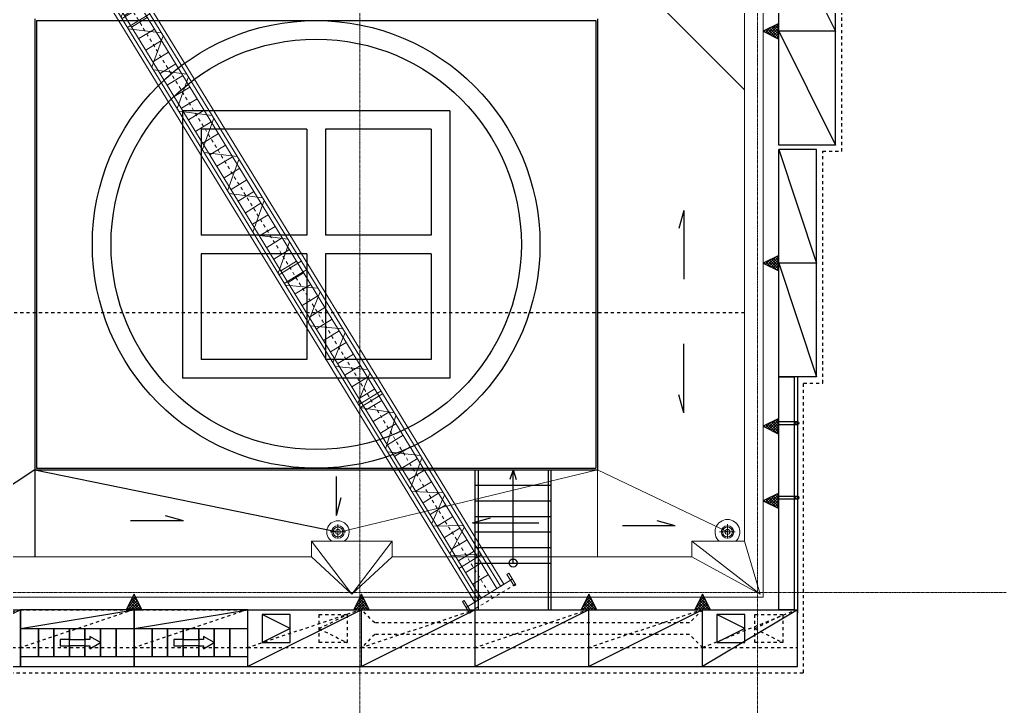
# Model space of a CAD drawing. Header units: millimetres. Extents: x 0 to 79600, y 0 to 55400.
# Drawn here: x 34941 to 50810, y 16374 to 27415 of the extents above; entities that cross this region are included whole.
import ezdxf

# ---------------------------------------------------------------- set-up
doc = ezdxf.new("R2010")
doc.units = ezdxf.units.MM
doc.header["$LTSCALE"] = 50
doc.linetypes.add('CENTER', pattern=[2, 1.25, -0.25, 0.25, -0.25])
doc.linetypes.add('JIS_02_1.0', pattern=[2, 1, -1])
for name, color, linetype in [('ANCHOR', 1, 'Continuous'), ('ASHIBA', 230, 'Continuous'), ('ASHIBA2', 180, 'JIS_02_1.0'), ('CURE', 104, 'JIS_02_1.0'), ('kutai', 7, 'Continuous'), ('kutai3', 253, 'Continuous'), ('kutai4', 252, 'JIS_02_1.0'), ('MACHINE', 204, 'Continuous')]:
    doc.layers.add(name, color=color, linetype=linetype)
doc.layers.add('GRID', color=7, linetype='CENTER', lineweight=5)

# ---------------------------------------------------------------- blocks, each defined once
blk = doc.blocks.new('A$C28891C01')
at = {"color": 0, "linetype": 'JIS_02_1.0', "lineweight": -2}
for p, q in [((0, -2634), (0, 2634)), ((15000, 433.517083), (15000, -438.402704)), ((15000, 0), (-2634, 0))]:
    blk.add_line(p, q, dxfattribs=at)
at = {"color": 0, "linetype": 'ByBlock', "lineweight": -2}
for p, q in [((-250, 1295), (-2288, 1295)), ((-2288, 495), (-2288, 1295)), ((-250, 495), (-250, 1295)), ((-285.168128, 1245.230849), (-2237.970331, 1245.230849)), ((-2237.970331, 1245.230849), (-2237.970331, 527.752614)), ((-1632.466256, 1220.028021), (-2189.162746, 1220.028021)), ((-2189.162746, 1220.028021), (-2189.162746, 1018.325554)), ((-1632.466256, 1220.028021), (-1632.466256, 1018.325554)), ((-285.168128, 522.45979), (-285.168128, 1245.230849)), ((-2189.162746, 1018.325554), (-1632.466256, 1018.325554)), ((-234.361947, 825.503764), (-165.204502, 901.6298)), ((-234.361947, 495), (-234.361947, 825.503764)), ((-165.204502, 901.6298), (-94.983466, 901.6298)), ((165.204503, 901.6298), (94.983467, 901.6298)), ((234.361947, 825.503764), (165.204503, 901.6298)), ((234.361947, 495), (234.361947, 825.503764)), ((-2404, 533.562162), (-2404, 520.246153)), ((-2293.958233, 533.562162), (-2404, 533.562162)), ((-2404, 520.246153), (-2370.472121, 520.246153)), ((-2378.938254, -29.039218), (-2378.938254, 520.246153)), ((-2378.938254, 520.246153), (-2303.938254, 520.246153)), ((-2303.938254, 523.575129), (-2303.938254, -29.039218)), ((-2303.938254, 520.246153), (-2293.958233, 520.246153)), ((-2293.958233, 520.246153), (-2293.958233, 533.562162)), ((-2288, 495), (-2288, -495)), ((-2288, 495), (-1560.5, 495)), ((-2128.439921, 495), (-2128.439921, -495)), ((-1560.5, 502.866), (-1560.5, 471.625)), ((-1399.5, 502.866), (-1399.5, 471.625)), ((-1399.5, 495), (580, 495)), ((-754, 509), (-1006, 509)), ((580, -495), (580, 495)), ((-1574.5, 469.406352), (-2128.439921, 469.406352)), ((-2128.439921, 464.5), (-1915, 464.5)), ((-2128.439921, 452.5), (-1915, 452.5)), ((-1574.5, 416.45972), (-2128.439921, 416.45972)), ((-2128.439921, 347.5), (-1915, 347.5)), ((-2128.439921, 335.5), (-1915, 335.5)), ((-2059.403409, 447.5), (-1939.913542, 447.5)), ((-2059.403409, 447.5), (-2059.403409, 352.5)), ((-2059.403409, 352.5), (-1810.608206, 352.5)), ((-1939.913542, 447.5), (781.818182, 363.581617)), ((-1915, 452.5), (-1915, 464.5)), ((-1915, 335.5), (-1915, 347.5)), ((-1810.608206, 352.5), (-1810.608206, -352.5)), ((-1581.92, 406.875), (-1385.5, 406.875)), ((-1574.5, 460.425), (-1385.5, 460.425)), ((-1574.5, 449.225), (-1574.5, 295.75)), ((-1574.5, 428.05), (-1385.5, 428.05)), ((-1574.5, 385.7), (-1385.5, 385.7)), ((-1574.5, 364.525), (-1385.5, 364.525)), ((-1574.5, 343.35), (-1385.5, 343.35)), ((-1574.5, 322.175), (-1385.5, 322.175)), ((-1025.6, 469.406352), (-1385.5, 469.406352)), ((-1385.5, 295.75), (-1385.5, 449.225)), ((-1025.6, 416.45972), (-1385.5, 416.45972)), ((-1156.5, 370), (-1385.5, 370)), ((-1025.6, 402.25), (-1156.5, 402.25)), ((-1156.5, 402.25), (-1156.5, 243.7)), ((-1081.25, 357.156), (-678.82, 357.156)), ((-1081.25, 356.75), (-1081.25, 252.1)), ((-323.74506, 469.406352), (-734.4, 469.406352)), ((-323.74506, 416.45972), (-734.4, 416.45972)), ((-603.5, 402.25), (-734.4, 402.25)), ((-678.75, 356.75), (-678.75, 252.1)), ((-603.5, 402.25), (-603.5, 252.1)), ((580, 370), (-603.5, 370)), ((-455, 370), (-455, -370)), ((-335, 335), (335, 335)), ((-335, -335), (-335, 335)), ((-323.74506, 469.406352), (-179.445445, 460.912191)), ((-323.74506, 416.45972), (-179.445445, 424.95379)), ((-179.445445, 460.912191), (-179.445445, 424.95379)), ((335, 335), (335, -335)), ((455, 370), (455, -370)), ((781.818182, 363.581617), (781.818182, -363.581616)), ((781.818182, 348.560556), (3167.613636, 275)), ((14794.744318, 433.517083), (14794.744318, 400.37824)), ((15012.073863, 433.517083), (14794.744318, 433.517083)), ((14794.744318, 400.37824), (15012.073863, 400.37824)), ((14903.409091, 433.517083), (14903.409091, -438.402704)), ((15012.073863, 400.37824), (15012.073863, 433.517083)), ((-1291, 215.6), (-1669, 215.6)), ((-1156.5, 243.7), (-1156.5, -189.25)), ((-1156.5, 243.7), (-1081.25, 243.7)), ((-1104, 243.7), (-1104, -39.1)), ((-768, 235.3), (-992, 235.3)), ((-992, 235.3), (-992, -22.3)), ((-768, -22.3), (-768, 235.3)), ((-678.75, 243.7), (-603.5, 243.7)), ((-656, 243.7), (-656, -39.1)), ((-603.5, 252.1), (-603.5, 243.7)), ((-603.5, 243.7), (-603.5, -189.25)), ((-428.647962, 263.717871), (-439.603483, 245.181677)), ((-439.603483, 245.181677), (21.25378, -27.200647)), ((-428.647962, 263.717871), (32.209302, -8.664453)), ((781.818182, 283.531737), (3166.678938, 210)), ((901.851119, 279.830796), (781.818182, -60.913047)), ((925.228287, 279.110014), (1127.427152, -272.875673)), ((1155.114759, -272.021988), (1413.533081, 264.05425)), ((1445.382508, 263.072246), (1702.839786, -255.134138)), ((1718.75, -254.643583), (1718.75, 254.643584)), ((1740.086355, -253.985725), (2060.459364, 244.107755)), ((2103.202063, 242.789882), (2421.845463, -232.965239)), ((2466.397006, -231.591594), (2783.161573, 221.824883)), ((2829.570793, 220.39396), (3142.912336, -210.732788)), ((3143.465909, -210.71572), (3143.465909, 210.715721)), ((4036.931818, 210), (3166.678938, 210)), ((4036.931818, 275), (3167.613636, 275)), ((3191.761363, -210), (3191.761363, 210)), ((3528.086448, 210), (3193.497337, -210)), ((3914.450562, -210), (3579.867619, 210)), ((3940.340909, 210), (3940.340909, -210)), ((8866.477273, 275), (4036.931818, 275)), ((8866.477273, 210), (4036.931818, 210)), ((4104.545454, 210), (4104.545454, -210)), ((4130.597616, -210), (4467.271702, 210)), ((4519.376025, 210), (4856.050111, -210)), ((5244.82852, 210), (4908.154434, -210)), ((5633.606929, -210), (5296.932843, 210)), ((5685.711252, -210), (6022.385338, 210)), ((6074.489661, 210), (6411.163747, -210)), ((6799.942157, 210), (6463.26807, -210)), ((7188.720566, -210), (6852.046479, 210)), ((7240.824889, -210), (7577.498975, 210)), ((7629.603298, 210), (7966.277384, -210)), ((8355.055793, 210), (8018.381707, -210)), ((8741.028585, -206.5), (8407.160116, 210)), ((8769.886363, 210), (8769.886363, -210)), ((14903.409091, 275), (8866.477273, 275)), ((14903.409091, 210), (8866.477273, 210)), ((8934.090909, 210), (8934.090909, -210)), ((8969.039533, -209.981808), (9282.213905, 210)), ((9352.184938, 209.999306), (9665.367035, -209.983474)), ((9735.338069, -209.984169), (10048.51244, 209.99764)), ((10118.483474, 209.996945), (10431.665571, -209.985835)), ((10501.634274, -209.996234), (10814.810976, 209.995279)), ((10884.779679, 209.98488), (11197.964107, -209.988196)), ((11223.295454, -210), (11223.295454, 210)), ((11271.590909, -210), (11271.590909, 210)), ((11273.520777, -210), (11630.327573, 210)), ((11686.415629, 210), (12054.439093, -210)), ((12108.160818, -210), (12434.387339, 210)), ((12484.871656, 210), (12811.057849, -210)), ((12858.310244, -210), (13142.770387, 210)), ((13186.788115, 210), (13471.172457, -210)), ((13511.946304, -210), (13754.485521, 210)), ((13792.02438, 210), (14034.602713, -210)), ((14070.528385, -210), (14292.220271, 210)), ((14309.375, -210), (14309.375, 210)), ((14903.409091, 210), (14903.409091, 275)), ((-2128.439921, 123.983968), (-1933.98771, 123.983968)), ((-1933.98771, 123.983968), (-1933.98771, -133.844182)), ((-1655.089838, 144.840938), (14903.409091, 144.840938)), ((-1616.5, -107.8), (-1616.5, 107.8)), ((-1368, 107.8), (-1592, 107.8)), ((-1574.5, 107.8), (-1574.5, -107.8)), ((-1555.264878, 144.840938), (-1555.264878, -149.726558)), ((-1385.5, -107.8), (-1385.5, 107.8)), ((-1343.5, -107.8), (-1343.5, 107.8)), ((-1336.39917, -149.726558), (-1336.39917, 144.840938)), ((-1301.5, 124.6), (-1291, 124.6)), ((-1117.533461, 144.840938), (-1117.533461, -149.726558)), ((-898.667751, -149.726558), (-898.667751, 144.840938)), ((-679.802042, 144.840938), (-679.802042, -149.726558)), ((-460.936333, -149.726558), (-460.936333, 144.840938)), ((-242.070624, 144.840938), (-242.070624, -149.726558)), ((-134.140351, 77.148212), (-148.135549, 53.469038)), ((-148.135549, 53.469038), (-137.805131, 47.363409)), ((-135.586146, 46.051914), (-145.916564, 52.157542)), ((-121.590948, 69.731088), (-135.586146, 46.051914)), ((-134.140351, 77.148212), (-120.145154, 100.827386)), ((-121.590948, 69.731088), (-107.595751, 93.410262)), ((-120.145154, 100.827386), (-109.814736, 94.721757)), ((-107.595751, 93.410262), (-117.926169, 99.51589)), ((-23.204914, -149.726558), (-23.204914, 144.840938)), ((-5.871474, 1.336941), (-19.866672, -22.342233)), ((-5.871474, 1.336941), (8.123723, 25.016115)), ((6.677929, -6.080183), (20.673126, 17.598991)), ((8.123723, 25.016115), (18.454142, 18.910486)), ((20.673126, 17.598991), (10.342708, 23.704619)), ((195.660794, 144.840938), (195.660794, -149.726558)), ((414.526504, 144.840938), (414.526504, -149.726558)), ((633.392212, -149.726558), (633.392212, 144.840938)), ((852.257921, 144.840938), (852.257921, -149.726558)), ((1071.123631, -149.726558), (1071.123631, 144.840938)), ((1289.98934, 144.840938), (1289.98934, -149.726558)), ((1508.855049, -149.726558), (1508.855049, 144.840938)), ((1727.720758, 144.840938), (1727.720758, -149.726558)), ((1946.586468, -149.726558), (1946.586468, 144.840938)), ((2165.452176, 144.840938), (2165.452176, -149.726558)), ((2384.317885, 144.840938), (2384.317885, -149.726558)), ((2603.183595, 144.840938), (2603.183595, -149.726558)), ((2822.049304, -149.726558), (2822.049304, 144.840938)), ((3040.915013, 144.840938), (3040.915013, -149.726558)), ((3259.780722, -149.726558), (3259.780722, 144.840938)), ((3478.646432, 144.840938), (3478.646432, -149.726558)), ((3697.51214, -149.726558), (3697.51214, 144.840938)), ((3916.37785, 144.840938), (3916.37785, -149.726558)), ((4135.243559, -149.726558), (4135.243559, 144.840938)), ((4354.109267, 144.840938), (4354.109267, -149.726558)), ((4572.974977, 144.840938), (4572.974977, -149.726558)), ((4791.840686, 144.840938), (4791.840686, -149.726558)), ((5010.706396, -149.726558), (5010.706396, 144.840938)), ((5229.572104, 144.840938), (5229.572104, -149.726558)), ((5448.437814, 144.840938), (5448.437814, -149.726558)), ((5667.303523, 144.840938), (5667.303523, -149.726558)), ((5886.169233, -149.726558), (5886.169233, 144.840938)), ((6105.034941, 144.840938), (6105.034941, -149.726558)), ((6323.90065, -149.726558), (6323.90065, 144.840938)), ((6542.76636, 144.840938), (6542.76636, -149.726558)), ((6761.632068, -149.726558), (6761.632068, 144.840938)), ((6980.497778, 144.840938), (6980.497778, -149.726558)), ((7199.363487, -149.726558), (7199.363487, 144.840938)), ((7418.229196, 144.840938), (7418.229196, -149.726558)), ((7637.094905, 144.840938), (7637.094905, -149.726558)), ((7855.960615, -149.726558), (7855.960615, 144.840938)), ((7855.960615, 144.840938), (7855.960615, -149.726558)), ((8074.826323, 144.840938), (8074.826323, -149.726558)), ((8293.692032, 144.840938), (8293.692032, -149.726558)), ((8512.557742, 144.840938), (8512.557742, -149.726558)), ((8731.423451, -149.726558), (8731.423451, 144.840938)), ((8950.28916, 144.840938), (8950.28916, -149.726558)), ((9169.154869, -149.726558), (9169.154869, 144.840938)), ((9388.020579, 144.840938), (9388.020579, -149.726558)), ((9606.886287, -149.726558), (9606.886287, 144.840938)), ((9825.751997, 144.840938), (9825.751997, -149.726558)), ((10044.617706, -149.726558), (10044.617706, 144.840938)), ((10263.483414, 144.840938), (10263.483414, -149.726558)), ((10482.349124, 144.840938), (10482.349124, -149.726558)), ((10701.214833, 144.840938), (10701.214833, -149.726558)), ((10920.080543, -149.726558), (10920.080543, 144.840938)), ((11138.946251, 144.840938), (11138.946251, -149.726558)), ((11357.811961, 144.840938), (11357.811961, -149.726558)), ((11576.67767, 144.840938), (11576.67767, -149.726558)), ((11795.54338, -149.726558), (11795.54338, 144.840938)), ((12014.409088, 144.840938), (12014.409088, -149.726558)), ((12233.274797, -149.726558), (12233.274797, 144.840938)), ((12452.140507, 144.840938), (12452.140507, -149.726558)), ((12671.006215, -149.726558), (12671.006215, 144.840938)), ((12889.871925, 144.840938), (12889.871925, -149.726558)), ((13108.737634, -149.726558), (13108.737634, 144.840938)), ((13327.603343, 144.840938), (13327.603343, -149.726558)), ((13546.469052, 144.840938), (13546.469052, -149.726558)), ((13765.334762, 144.840938), (13765.334762, -149.726558)), ((13984.200471, -149.726558), (13984.200471, 144.840938)), ((14203.066179, 144.840938), (14203.066179, -149.726558)), ((14421.931889, 144.840938), (14421.931889, -149.726558)), ((14640.797598, 144.840938), (14640.797598, -149.726558)), ((-2303.938254, -29.039218), (-2378.938254, -29.039218)), ((-1933.98771, -133.844182), (-2128.439921, -133.844182)), ((-1658.5, -116.2), (-1669, -116.2)), ((-1658.5, -204.603), (-1658.5, -124.6)), ((-1655.089838, -149.726558), (14903.409091, -149.726558)), ((-1592, -107.8), (-1368, -107.8)), ((-1291, -116.2), (-1301.5, -116.2)), ((-1301.5, -204.603), (-1301.5, -124.6)), ((-1081.25, -39.1), (-1156.5, -39.1)), ((-1104, -109.1), (-1156.5, -109.1)), ((-1104, -109.1), (-656, -109.1)), ((-992, -22.3), (-768, -22.3)), ((-678.75, -39.1), (-603.5, -39.1)), ((-656, -109.1), (-603.5, -109.1)), ((-19.866672, -22.342233), (-9.536253, -28.447862)), ((-7.317269, -29.759357), (-17.647687, -23.653729)), ((6.677929, -6.080183), (-7.317269, -29.759357)), ((21.25378, -27.200647), (32.209355, -8.664364)), ((-1301.5, -205.009), (-1658.43, -205.009)), ((-1606, -313.6), (-1354, -313.6)), ((-1156.5, -189.25), (-1104, -189.25)), ((-1104, -189.25), (-656, -189.25)), ((-1055, -189.25), (-1055, -342.725)), ((-705, -215.675), (-1055, -215.675)), ((-705, -236.85), (-1055, -236.85)), ((-705, -258.025), (-1055, -258.025)), ((-705, -279.2), (-1055, -279.2)), ((-697.58, -300.375), (-1055, -300.375)), ((-705, -342.725), (-705, -189.25)), ((-656, -189.25), (-603.5, -189.25)), ((781.818182, -283.531736), (3166.678938, -210)), ((781.818182, -348.560555), (3167.613636, -275)), ((4036.931818, -210), (3166.678938, -210)), ((4036.931818, -275), (3167.613636, -275)), ((8866.477273, -210), (4036.931818, -210)), ((8866.477273, -275), (4036.931818, -275)), ((14903.409091, -210), (8866.477273, -210)), ((14903.409091, -275), (8866.477273, -275)), ((14903.409091, -275), (14903.409091, -210)), ((-2128.439921, -335.5), (-1915, -335.5)), ((-2128.439921, -347.5), (-1915, -347.5)), ((-1041, -416.45972), (-2128.439921, -416.45972)), ((-2128.439921, -452.5), (-1915, -452.5)), ((-2128.439921, -464.5), (-1915, -464.5)), ((-1049.61, -469.406351), (-2128.439921, -469.406351)), ((-2059.403409, -447.5), (-2059.403409, -352.5)), ((-2059.403409, -352.5), (-1810.608206, -352.5)), ((-2059.403409, -447.5), (-1939.913542, -447.5)), ((-1939.913542, -447.5), (781.818182, -363.581616)), ((-1915, -347.5), (-1915, -335.5)), ((-1915, -464.5), (-1915, -452.5)), ((-705, -321.55), (-1055, -321.55)), ((-705, -353.925), (-1055, -353.925)), ((-1041, -431.408), (-1041, -365.125)), ((-726.362439, -422.262805), (-637.348847, -422.262805)), ((-726.362439, -431.408), (-726.362439, -422.262805)), ((-719, -431.408), (-719, -365.125)), ((580, -370), (-719, -370)), ((-323.74506, -416.45972), (-719, -416.45972)), ((-637.348847, -466.800501), (-705, -466.800501)), ((-323.74506, -469.406351), (-705, -469.406351)), ((-700.400119, -444.531653), (-569.347512, -800)), ((-674.437799, -444.531653), (-552.421866, -775.488838)), ((-637.348847, -422.262805), (-637.348847, -466.800501)), ((335, -335), (-335, -335)), ((-323.74506, -416.45972), (-179.445445, -424.953789)), ((-323.74506, -469.406351), (-179.445445, -460.91219)), ((-97.91946, -444.531653), (-219.935393, -775.488838)), ((-71.95714, -444.531653), (-203.009748, -800)), ((-179.445445, -460.91219), (-179.445445, -424.953789)), ((-45.994821, -422.262805), (-135.008413, -422.262805)), ((-135.008413, -422.262805), (-135.008413, -466.800501)), ((-135.008413, -466.800501), (-45.994821, -466.800501)), ((-45.994821, -466.800501), (-45.994821, -422.262805)), ((14794.744318, -405.26386), (14794.744318, -438.402704)), ((15012.073863, -405.26386), (14794.744318, -405.26386)), ((14794.744318, -438.402704), (15012.073863, -438.402704)), ((15012.073863, -438.402704), (15012.073863, -405.26386)), ((-2288, -495), (-2288, -1305)), ((-2288, -495), (-1049.61, -495)), ((-2237.970331, -1261.968199), (-2237.970331, -549.90491)), ((-2237.970331, -549.90491), (-761.330891, -549.90491)), ((-761.330891, -544.551077), (-761.330891, -1261.968199)), ((-705, -495), (580, -495)), ((-700, -495), (-700, -1305)), ((355.052746, -501.081238), (184.298195, -501.081238)), ((184.298195, -501.081238), (184.298195, -511.911191)), ((184.298195, -511.911191), (355.052746, -511.911191)), ((211.955577, -637.057785), (211.955577, -511.911191)), ((222.778065, -511.911191), (222.778065, -637.057785)), ((310.560351, -637.057785), (310.560351, -511.911191)), ((321.382838, -511.911191), (321.382838, -637.057785)), ((355.052746, -511.911191), (355.052746, -501.081238)), ((-2128.255267, -973.825302), (-1978.001989, -777.787437)), ((-1978.001989, -767.443734), (-1862.823431, -767.443734)), ((-1978.001989, -767.443734), (-1978.001989, -777.787437)), ((-1978.001989, -777.787437), (-1862.823431, -777.787437)), ((-1747.644872, -767.443734), (-1862.823431, -767.443734)), ((-1747.644872, -777.787437), (-1862.823431, -777.787437)), ((-1747.644872, -767.443734), (-1747.644872, -777.787437)), ((-1597.391594, -973.825302), (-1747.644872, -777.787437)), ((-552.421866, -775.488838), (-372.35726, -775.488838)), ((-219.935393, -775.488838), (-400, -775.488838)), ((355.052746, -637.057785), (184.298195, -637.057785)), ((184.298195, -637.057785), (184.298195, -647.887738)), ((184.298195, -647.887738), (355.052746, -647.887738)), ((184.298195, -703.241049), (184.298195, -714.071002)), ((355.052746, -703.241049), (184.298195, -703.241049)), ((184.298195, -714.071002), (355.052746, -714.071002)), ((355.052746, -647.887738), (355.052746, -637.057785)), ((355.052746, -714.071002), (355.052746, -703.241049)), ((-569.347512, -800), (-372.35726, -800)), ((-203.009748, -800), (-400, -800)), ((-761.330891, -1261.968199), (-2237.970331, -1261.968199)), ((-700, -1305), (-2288, -1305))]:
    blk.add_line(p, q, dxfattribs=at)
for points in [[(-1352.39, 502.866), (-1352.39, 547.568), (-1613, 547.568), (-1613, 502.866), (-1352.39, 502.866)], [(-1564, 547.568), (-1564, 571.27), (-1396, 571.27), (-1396, 547.568)], [(-734.4, 357.156), (-734.4, 497.8), (-1025.6, 497.8), (-1025.6, 357.156)], [(-2075, 464.5), (-2075, 470.5), (-1925, 470.5), (-1925, 464.5)], [(-2075, 335.5), (-2075, 329.5), (-1925, 329.5), (-1925, 335.5)], [(-1574.5, 360.717), (-1574.5, 406.735), (-1606.63, 406.735), (-1606.63, 360.717), (-1574.5, 360.717)], [(-1385.5, 449.225), (-1385.5, 471.625), (-1574.5, 471.625), (-1574.5, 449.225), (-1385.5, 449.225)], [(-1606, 238), (-1669, 238), (-1669, -238), (-1625.6, -238)], [(-1334.4, 215.6), (-1334.4, 224), (-1625.6, 224), (-1625.6, 215.6)], [(-1606, 232.4), (-1354, 232.4), (-1354, 295.75), (-1606, 295.75), (-1606, 232.4)], [(-1354, 224), (-1354, 232.4), (-1606, 232.4), (-1606, 224)], [(-1334.4, -238), (-1291, -238), (-1291, 238), (-1354, 238)], [(-678.75, 252.1), (-1081.25, 252.1), (-1081.25, 243.7), (-678.75, 243.7), (-678.75, 252.1)], [(-689.25, 243.7), (-1070.75, 243.7), (-1070.75, 235.3), (-689.25, 235.3), (-689.25, 243.7)], [(-1658.5, 116.2), (-1301.5, 116.2), (-1301.5, 124.6), (-1658.5, 124.6), (-1658.5, 116.2)], [(-1648, 107.8), (-1312, 107.8), (-1312, 116.2), (-1648, 116.2), (-1648, 107.8)], [(-1658.5, -124.6), (-1301.5, -124.6), (-1301.5, -116.2), (-1658.5, -116.2), (-1658.5, -124.6)], [(-1648, -116.2), (-1312, -116.2), (-1312, -107.8), (-1648, -107.8), (-1648, -116.2)], [(-678.75, -30.7), (-1081.25, -30.7), (-1081.25, -39.1), (-678.75, -39.1), (-678.75, -30.7)], [(-689.25, -22.3), (-1070.75, -22.3), (-1070.75, -30.7), (-689.25, -30.7), (-689.25, -22.3)], [(-1025.6, -109.1), (-1025.6, -117.5), (-734.4, -117.5), (-734.4, -109.1)], [(-1006, -117.5), (-1006, -125.9), (-754, -125.9), (-754, -117.5)], [(-754, -125.9), (-1006, -125.9), (-1006, -189.25), (-754, -189.25), (-754, -125.9)], [(-1625.6, -205.009), (-1625.6, -302.4), (-1334.4, -302.4), (-1334.4, -205.009)], [(-705, -254.217), (-705, -300.235), (-672.87, -300.235), (-672.87, -254.217), (-705, -254.217)], [(-2075, -335.5), (-2075, -329.5), (-1925, -329.5), (-1925, -335.5)], [(-2075, -464.5), (-2075, -470.5), (-1925, -470.5), (-1925, -464.5)], [(-1055, -342.725), (-1055, -365.125), (-705, -365.125), (-705, -342.725), (-1055, -342.725)], [(-1049.61, -431.408), (-1049.61, -522.191), (-705, -522.191), (-705, -431.408), (-1049.61, -431.408)], [(-733, -522.191), (-733, -537.5), (-1027, -537.5), (-1027, -522.191)]]:
    blk.add_lwpolyline(points, dxfattribs=at)
at = {"color": 0, "linetype": 'JIS_02_1.0', "lineweight": -2}
blk.add_circle((0, 0), 2634, dxfattribs=at)
at = {"color": 0, "linetype": 'ByBlock', "lineweight": -2}
for centre, radius in [((-2237.970331, 1245.230849), 26.750718), ((-285.168128, 1245.230849), 26.750718), ((0, 714), 210.30169), ((0, 714), 123.794849), ((0, 714), 109.953742), ((0, 714), 54.552591), ((-2237.970331, 534.98722), 26.750718), ((-285.168128, 522.45979), 26.750718), ((-137.566449, 57.102665), 2.249934), ((-118.231677, 89.816132), 2.249934), ((10.0372, 14.004861), 2.249934), ((-9.297572, -18.708606), 2.249934), ((-2237.970331, -549.90491), 26.750718), ((-761.330891, -549.90491), 26.750718), ((271, -678), 69.670135), ((-2237.970331, -1261.968199), 26.750718), ((-761.330891, -1261.968199), 26.750718)]:
    blk.add_circle(centre, radius, dxfattribs=at)
for centre, radius, start, end in [((0, 0), 660, 110.7991970016, 112.2586209998), ((0, 0), 660, 48.5903779992, 69.2008029984), ((-1074.95, 453.042), 96.0918, 211.907000001, 266.2439999999), ((-685.12, 453.042), 96.0918, 273.7555799986, 328.091999999), ((0, 0), 660, 331.4964900006, 28.5035099994), ((-1024.06, -241.071), 141.9572, 112.3720000011, 158.8919999998), ((-735.94, -241.071), 141.9572, 21.107, 67.627000001), ((-687.418959, -453.644999), 15.860757, 35.0705480011, 144.9294519989), ((-84.9383, -453.644999), 15.860757, 35.0705480011, 144.9294519989), ((0, 0), 660, 228.5903779992, 311.4096220008), ((-1862.823431, -1128.36559), 307.142899, 135.2721699993, 44.7278300007)]:
    blk.add_arc(centre, radius, start, end, dxfattribs=at)
blk.add_point((-2410.082092, -1076.104107), dxfattribs=at)

msp = doc.modelspace()

# ---------------------------------------------------------------- hatches: boundary and pattern name
at = {"layer": 'ANCHOR'}
h = msp.add_hatch(dxfattribs=at)
h.set_pattern_fill('ANSI37', color=256, scale=10, angle=450, style=0)
h.set_pattern_definition([(135, (81017.132, -192762.367), (-22.4506403, -22.4506403), []), (225, (81017.132, -192762.367), (22.4506403, -22.4506403), [])])
h.paths.add_polyline_path([(46899.6, 27228.1), (47149.6, 27103.1), (47149.6, 27353.1)])
h = msp.add_hatch(dxfattribs=at)
h.set_pattern_fill('ANSI37', color=256, scale=10, angle=450, style=0)
h.set_pattern_definition([(135, (81017.132, -196490.367), (-22.4506403, -22.4506403), []), (225, (81017.132, -196490.367), (22.4506403, -22.4506403), [])])
h.paths.add_polyline_path([(46899.6, 23500.1), (47149.6, 23375.1), (47149.6, 23625.1)])
h = msp.add_hatch(dxfattribs=at)
h.set_pattern_fill('ANSI37', color=256, scale=10, angle=450, style=0)
h.set_pattern_definition([(135, (81017.132, -199113.367), (-22.4506403, -22.4506403), []), (225, (81017.132, -199113.367), (22.4506403, -22.4506403), [])])
h.paths.add_polyline_path([(46899.6, 20877.1), (47149.6, 20752.1), (47149.6, 21002.1)])
h = msp.add_hatch(dxfattribs=at)
h.set_pattern_fill('ANSI37', color=256, scale=10, angle=450, style=0)
h.set_pattern_definition([(135, (81017.132, -200313.367), (-22.4506403, -22.4506403), []), (225, (81017.132, -200313.367), (22.4506403, -22.4506403), [])])
h.paths.add_polyline_path([(46899.6, 19677.1), (47149.6, 19552.1), (47149.6, 19802.1)])
h = msp.add_hatch(dxfattribs=at)
h.set_pattern_fill('ANSI37', color=256, scale=10, angle=720, style=0)
h.set_pattern_definition([(45, (-183209.885, -15940.46), (-22.4506403, 22.4506403), []), (135, (-183209.885, -15940.46), (-22.4506403, -22.4506403), [])])
h.paths.add_polyline_path([(36780.6, 18177.1), (36655.6, 17927.1), (36905.6, 17927.1)])
h = msp.add_hatch(dxfattribs=at)
h.set_pattern_fill('ANSI37', color=256, scale=10, angle=720, style=0)
h.set_pattern_definition([(45, (-179551.885, -15940.46), (-22.4506403, 22.4506403), []), (135, (-179551.885, -15940.46), (-22.4506403, -22.4506403), [])])
h.paths.add_polyline_path([(40438.6, 18177.1), (40313.6, 17927.1), (40563.6, 17927.1)])
h = msp.add_hatch(dxfattribs=at)
h.set_pattern_fill('ANSI37', color=256, scale=10, angle=720, style=0)
h.set_pattern_definition([(45, (-175893.885, -15940.46), (-22.4506403, 22.4506403), []), (135, (-175893.885, -15940.46), (-22.4506403, -22.4506403), [])])
h.paths.add_polyline_path([(44096.6, 18177.1), (43971.6, 17927.1), (44221.6, 17927.1)])
h = msp.add_hatch(dxfattribs=at)
h.set_pattern_fill('ANSI37', color=256, scale=10, angle=720, style=0)
h.set_pattern_definition([(45, (-174064.885, -15940.46), (-22.4506403, 22.4506403), []), (135, (-174064.885, -15940.46), (-22.4506403, -22.4506403), [])])
h.paths.add_polyline_path([(45925.6, 18177.1), (45800.6, 17927.1), (46050.6, 17927.1)])

# ---------------------------------------------------------------- linework, layer by layer
for points in [[(46899.6, 27228.1), (47149.6, 27103.1), (47149.6, 27353.1)], [(46899.6, 23500.1), (47149.6, 23375.1), (47149.6, 23625.1)], [(46899.6, 20877.1), (47149.6, 20752.1), (47149.6, 21002.1)], [(46899.6, 19677.1), (47149.6, 19552.1), (47149.6, 19802.1)], [(36780.6, 18177.1), (36655.6, 17927.1), (36905.6, 17927.1)], [(40438.6, 18177.1), (40313.6, 17927.1), (40563.6, 17927.1)], [(44096.6, 18177.1), (43971.6, 17927.1), (44221.6, 17927.1)], [(45925.6, 18177.1), (45800.6, 17927.1), (46050.6, 17927.1)]]:
    msp.add_lwpolyline(points, close=True, dxfattribs=at)
at = {"layer": 'ASHIBA'}
msp.add_line((47449.6, 21671.1), (47449.6, 17877.1), dxfattribs=at)
at = {"layer": 'ASHIBA', "color": 1}
for p, q in [((42267.6, 17927.1), (42267.6, 20177.1)), ((42267.6, 20177.1), (43486.6, 20177.1)), ((42315.8, 20177.1), (42315.8, 17927.1)), ((42877.1, 20177.1), (42826.9, 20020.7)), ((42877.1, 18677.1), (42877.1, 20177.1)), ((42877.1, 20177.1), (42927.2, 20020.7)), ((43439.1, 20177.1), (43439.1, 17927.1)), ((43486.6, 20177.1), (43486.6, 17927.1)), ((42267.6, 19927.1), (43486.6, 19927.1)), ((42267.6, 19677.1), (43486.6, 19677.1)), ((42267.6, 19427.1), (43486.6, 19427.1)), ((42267.6, 19177.1), (43486.6, 19177.1)), ((42267.6, 18927.1), (43486.6, 18927.1)), ((42267.6, 18677.1), (43486.6, 18677.1)), ((39291.8, 17622.1), (38841.8, 17847.1)), ((46602.8, 17622.1), (46152.8, 17847.1)), ((39291.8, 17622.1), (38841.8, 17397.1)), ((46602.8, 17622.1), (46152.8, 17397.1))]:
    msp.add_line(p, q, dxfattribs=at)
at = {"layer": 'ASHIBA', "color": 1, "linetype": 'JIS_02_1.0'}
for p, q in [((39756.3, 17622.1), (40206.3, 17847.1)), ((46767.3, 17622.1), (47217.3, 17847.1)), ((39756.3, 17622.1), (40206.3, 17397.1)), ((46767.3, 17622.1), (47217.3, 17397.1))]:
    msp.add_line(p, q, dxfattribs=at)
at = {"layer": 'ASHIBA'}
for points in [[(48063.6, 27228.1), (47149.6, 27228.1), (47149.6, 29057.1), (48063.6, 27228.1), (48063.6, 29057.1), (47149.6, 29057.1)], [(48063.6, 25399.1), (47149.6, 25399.1), (47149.6, 27228.1), (48063.6, 25399.1), (48063.6, 27228.1), (47149.6, 27228.1)], [(47759.6, 23500.1), (47149.6, 23500.1), (47149.6, 25329.1), (47759.6, 23500.1), (47759.6, 25329.1), (47149.6, 25329.1)], [(47759.6, 21671.1), (47149.6, 21671.1), (47149.6, 23500.1), (47759.6, 21671.1), (47759.6, 23500.1), (47149.6, 23500.1)], [(33122.6, 17013.1), (33122.6, 17927.1), (34951.6, 17927.1), (33122.6, 17013.1), (34951.6, 17013.1), (34951.6, 17927.1)], [(34951.6, 17622.6), (36780.6, 17927.1), (34951.6, 17927.1), (34951.6, 17013.1), (36780.6, 17013.1), (36780.6, 17927.1)], [(36780.6, 17622.6), (38609.6, 17927.1), (36780.6, 17927.1), (36780.6, 17013.1), (38609.6, 17013.1), (38609.6, 17927.1)], [(38609.6, 17013.1), (38609.6, 17927.1), (40438.6, 17927.1), (38609.6, 17013.1), (40438.6, 17013.1), (40438.6, 17927.1)], [(40438.6, 17013.1), (40438.6, 17927.1), (42267.6, 17927.1), (40438.6, 17013.1), (42267.6, 17013.1), (42267.6, 17927.1)], [(42267.6, 17013.1), (42267.6, 17927.1), (44096.6, 17927.1), (42267.6, 17013.1), (44096.6, 17013.1), (44096.6, 17927.1)], [(44096.6, 17013.1), (44096.6, 17927.1), (45925.6, 17927.1), (44096.6, 17013.1), (45925.6, 17013.1), (45925.6, 17927.1)], [(45925.6, 17013.1), (45925.6, 17927.1), (47449.6, 17927.1), (45925.6, 17013.1), (47449.6, 17013.1), (47449.6, 17927.1)]]:
    msp.add_lwpolyline(points, dxfattribs=at)
msp.add_lwpolyline([(47399.6, 21671.1), (47399.6, 17927.1), (47149.6, 17927.1), (47149.6, 21671.1)], close=True, dxfattribs=at)
for points in [[(47449.6, 20902.1), (47149.6, 20902.1), (47149.6, 20952.1), (47449.6, 20952.1, -1), (47449.6, 20902.1, -1), (47449.6, 20952.1), (47449.6, 20902.1)], [(47449.6, 19702.1), (47149.6, 19702.1), (47149.6, 19752.1), (47449.6, 19752.1, -1), (47449.6, 19702.1, -1), (47449.6, 19752.1), (47449.6, 19702.1)]]:
    msp.add_lwpolyline(points, format="xyb", dxfattribs=at)
at = {"layer": 'ASHIBA', "color": 1}
for points in [[(39291.8, 17847.1), (38841.8, 17847.1), (38841.8, 17397.1), (39291.8, 17397.1)], [(46602.8, 17847.1), (46152.8, 17847.1), (46152.8, 17397.1), (46602.8, 17397.1)]]:
    msp.add_lwpolyline(points, close=True, dxfattribs=at)
at = {"layer": 'ASHIBA', "color": 1, "linetype": 'JIS_02_1.0'}
for points in [[(39756.3, 17847.1), (40206.3, 17847.1), (40206.3, 17397.1), (39756.3, 17397.1)], [(46767.3, 17847.1), (47217.3, 17847.1), (47217.3, 17397.1), (46767.3, 17397.1)]]:
    msp.add_lwpolyline(points, close=True, dxfattribs=at)
at = {"layer": 'ASHIBA', "color": 1}
for points in [[(34951.6, 17622.6), (35241.1, 17622.6), (35241.1, 17172.6), (35491.1, 17172.6), (35491.1, 17622.6), (35741.1, 17622.6), (35741.1, 17447.6), (35591.1, 17447.6), (35591.1, 17347.6), (35741.1, 17347.6), (35741.1, 17172.6), (35991.1, 17172.6), (35991.1, 17347.6), (36067.9, 17347.6), (36067.9, 17297.6), (36241.1, 17397.6), (36067.9, 17497.6), (36067.9, 17447.6), (35991.1, 17447.6), (35991.1, 17622.6), (36241.1, 17622.6), (36241.1, 17172.6), (36491.1, 17172.6), (36491.1, 17622.6), (36780.6, 17622.6)], [(34951.6, 17172.6), (35241.1, 17172.6), (35241.1, 17622.6), (35491.1, 17622.6), (35491.1, 17172.6), (35741.1, 17172.6), (35741.1, 17622.6), (35991.1, 17622.6), (35991.1, 17347.6), (35741.1, 17347.6), (35741.1, 17447.6), (35991.1, 17447.6), (35991.1, 17172.6), (36241.1, 17172.6), (36241.1, 17622.6), (36491.1, 17622.6), (36491.1, 17172.6), (36780.6, 17172.6)], [(36780.6, 17622.6), (37070.1, 17622.6), (37070.1, 17172.6), (37320.1, 17172.6), (37320.1, 17622.6), (37570.1, 17622.6), (37570.1, 17447.6), (37420.1, 17447.6), (37420.1, 17347.6), (37570.1, 17347.6), (37570.1, 17172.6), (37820.1, 17172.6), (37820.1, 17347.6), (37896.9, 17347.6), (37896.9, 17297.6), (38070.1, 17397.6), (37896.9, 17497.6), (37896.9, 17447.6), (37820.1, 17447.6), (37820.1, 17622.6), (38070.1, 17622.6), (38070.1, 17172.6), (38320.1, 17172.6), (38320.1, 17622.6), (38609.6, 17622.6)], [(36780.6, 17172.6), (37070.1, 17172.6), (37070.1, 17622.6), (37320.1, 17622.6), (37320.1, 17172.6), (37570.1, 17172.6), (37570.1, 17622.6), (37820.1, 17622.6), (37820.1, 17347.6), (37570.1, 17347.6), (37570.1, 17447.6), (37820.1, 17447.6), (37820.1, 17172.6), (38070.1, 17172.6), (38070.1, 17622.6), (38320.1, 17622.6), (38320.1, 17172.6), (38609.6, 17172.6)]]:
    msp.add_lwpolyline(points, dxfattribs=at)
msp.add_circle((42877.1, 18677.1), 64.8, dxfattribs=at)
at = {"layer": 'ASHIBA2', "linetype": 'JIS_02_1.0'}
for points in [[(33122.6, 17317.1), (33122.6, 17927.1), (34951.6, 17927.1), (33122.6, 17317.1), (34951.6, 17317.1), (34951.6, 17927.1)], [(34951.6, 17317.1), (34951.6, 17927.1), (36780.6, 17927.1), (34951.6, 17317.1), (36780.6, 17317.1), (36780.6, 17927.1)], [(36780.6, 17317.1), (36780.6, 17927.1), (38609.6, 17927.1), (36780.6, 17317.1), (38609.6, 17317.1), (38609.6, 17927.1)], [(38609.6, 17317.1), (38609.6, 17927.1), (40438.6, 17927.1), (38609.6, 17317.1), (40438.6, 17317.1), (40438.6, 17927.1)], [(40438.6, 17317.1), (40438.6, 17927.1), (42267.6, 17927.1), (40438.6, 17317.1), (42267.6, 17317.1), (42267.6, 17927.1)], [(45925.6, 17927.1), (45713.4, 17715), (40650.7, 17715), (40438.6, 17927.1)], [(42267.6, 17317.1), (42267.6, 17927.1), (44096.6, 17927.1), (42267.6, 17317.1), (44096.6, 17317.1), (44096.6, 17927.1)], [(44096.6, 17317.1), (44096.6, 17927.1), (45925.6, 17927.1), (44096.6, 17317.1), (45925.6, 17317.1), (45925.6, 17927.1)], [(45925.6, 17317.1), (45925.6, 17927.1), (47449.6, 17927.1), (45925.6, 17317.1), (47449.6, 17317.1), (47449.6, 17927.1)], [(45925.6, 17317.1), (45713.4, 17529.2), (40650.7, 17529.2), (40438.6, 17317.1)]]:
    msp.add_lwpolyline(points, dxfattribs=at)
at = {"layer": 'CURE'}
msp.add_lwpolyline([(31590.6, 16913.1), (47549.6, 16913.1), (47549.6, 21571.1), (47859.6, 21571.1), (47859.6, 25299.1), (48163.6, 25299.1), (48163.6, 29837.1), (45469.6, 29837.1), (45469.6, 30404.7), (44353.4, 31051.1), (43126.6, 31051.1), (43126.6, 31361.1), (41837.6, 31361.1), (41837.6, 31665.1), (37569.6, 31665.1), (37569.6, 32852.1), (36592.6, 32852.1), (36592.6, 33162.1), (35585.9, 33162.1), (33610.6, 33663.6)], dxfattribs=at)
at = {"layer": 'GRID', "ltscale": 0.2}
for p, q in [((40409.6, 9850.7), (40409.6, 40454.4)), ((46809.6, 9850.7), (46809.6, 40454.4)), ((11233.6, 18202.1), (50809.6, 18202.1))]:
    msp.add_line(p, q, dxfattribs=at)
at = {"layer": 'kutai', "lineweight": 20}
for p, q in [((46899.6, 18127.1), (46899.6, 28877.1)), ((46599.6, 19027.1), (46599.6, 28577.1)), ((44234.6, 20177.1), (40100.3, 19177.1)), ((46325.3, 19177.1), (44234.6, 20177.1)), ((44234.6, 20177.1), (44234.6, 18777.1)), ((40060.3, 19303), (40060.3, 19073)), ((46325.3, 19303), (46325.3, 19073)), ((40186.6, 19177.1), (39933.6, 19177.1)), ((46451.6, 19177.1), (46198.6, 19177.1)), ((39634.6, 19027.1), (40934.6, 19027.1)), ((39634.6, 19027.1), (39634.6, 18777.1)), ((39634.6, 19027.1), (40284.6, 18177.1)), ((40284.6, 18177.1), (40934.6, 19027.1)), ((40934.6, 18777.1), (40934.6, 19027.1)), ((45749.6, 18777.1), (45749.6, 19027.1)), ((46599.6, 19027.1), (45749.6, 19027.1)), ((45749.6, 19027.1), (46849.6, 18177.1)), ((46849.6, 18177.1), (46599.6, 19027.1)), ((39634.6, 18777.1), (34634.6, 18777.1)), ((40284.6, 18177.1), (39634.6, 18777.1)), ((40934.6, 18777.1), (40284.6, 18177.1)), ((45749.6, 18777.1), (40934.6, 18777.1)), ((45749.6, 18777.1), (46849.6, 18177.1)), ((33484.6, 18127.1), (39784.6, 18127.1)), ((40784.6, 18127.1), (39784.6, 18127.1)), ((46899.6, 18127.1), (40784.6, 18127.1))]:
    msp.add_line(p, q, dxfattribs=at)
for centre, radius in [((40060.3, 19177.1), 100), ((40060.3, 19177.1), 80), ((40060.3, 19177.1), 40), ((46325.3, 19177.1), 100), ((46325.3, 19177.1), 80), ((46325.3, 19177.1), 40)]:
    msp.add_circle(centre, radius, dxfattribs=at)
for centre, radius, start, end in [((46325.3, 19177.1), 200, 311.40692, 228.59308), ((40060.3, 19177.1), 180, 303.55372, 236.44628)]:
    msp.add_arc(centre, radius, start, end, dxfattribs=at)
at = {"layer": 'kutai3'}
for p, q in [((44409.6, 28477.1), (46599.6, 26287.1)), ((45620.7, 24346.5), (45543.1, 24056.7)), ((45620.7, 24346.5), (45620.7, 23241.4)), ((45620.7, 21094.6), (45620.7, 22199.8)), ((45620.7, 21094.6), (45543.1, 21384.4)), ((35184.6, 20177.1), (33674.3, 19177.1)), ((35184.6, 20177.1), (40060.3, 19177.1)), ((35184.6, 20177.1), (35184.6, 18777.1)), ((40034.2, 19439.7), (40034.2, 20067.5)), ((40034.2, 19439.7), (40111.8, 19729.5)), ((37573.5, 19357), (37283.7, 19434.6)), ((42226, 19325.7), (42515.8, 19403.4)), ((37573.5, 19357), (36721.6, 19357)), ((42226, 19325.7), (43290.1, 19325.7)), ((45486.2, 19277.2), (44634.3, 19277.2)), ((45486.2, 19277.2), (45196.4, 19354.9))]:
    msp.add_line(p, q, dxfattribs=at)
at = {"layer": 'kutai3', "linetype": 'JIS_02_1.0'}
msp.add_line((46599.6, 22702.1), (27519.6, 22702.1), dxfattribs=at)
at = {"layer": 'kutai4', "linetype": 'Continuous'}
for p, q in [((35184.6, 27427.1), (35184.6, 20177.1)), ((35209.6, 27402.1), (35209.6, 20202.1)), ((35209.6, 27402.1), (44209.6, 27402.1)), ((44209.6, 27402.1), (44209.6, 20202.1)), ((44234.6, 27427.1), (44234.6, 20177.1)), ((41859.6, 25952.1), (37559.6, 25952.1)), ((37559.6, 25952.1), (37559.6, 21652.1)), ((41859.6, 25952.1), (41859.6, 21652.1)), ((37859.6, 25652.1), (37859.6, 23952.1)), ((39559.6, 25652.1), (37859.6, 25652.1)), ((39559.6, 25652.1), (39559.6, 23952.1)), ((39859.6, 25652.1), (39859.6, 23952.1)), ((41559.6, 25652.1), (39859.6, 25652.1)), ((41559.6, 25652.1), (41559.6, 23952.1)), ((39559.6, 23952.1), (37859.6, 23952.1)), ((41559.6, 23952.1), (39859.6, 23952.1)), ((39559.6, 23652.1), (37859.6, 23652.1)), ((37859.6, 23652.1), (37859.6, 21952.1)), ((39559.6, 23652.1), (39559.6, 21952.1)), ((41559.6, 23652.1), (39859.6, 23652.1)), ((39859.6, 23652.1), (39859.6, 21952.1)), ((41559.6, 23652.1), (41559.6, 21952.1)), ((37559.6, 22760.8), (37559.6, 22610.8)), ((41859.6, 22760.8), (41859.6, 22610.8)), ((39559.6, 21952.1), (37859.6, 21952.1)), ((41559.6, 21952.1), (39859.6, 21952.1)), ((41859.6, 21652.1), (37559.6, 21652.1)), ((35184.6, 20177.1), (44234.6, 20177.1)), ((35209.6, 20202.1), (44209.6, 20202.1))]:
    msp.add_line(p, q, dxfattribs=at)
for radius in [3600, 3300]:
    msp.add_circle((39709.6, 23802.1), radius, dxfattribs=at)

# ---------------------------------------------------------------- block references
at = {"layer": 'MACHINE', "color": 251, "lineweight": 5, "rotation": 301.4865303093757}
msp.add_blockref('A$C28891C01', (34709.6, 30902.1), dxfattribs=at)

doc.saveas('drawing.dxf')
